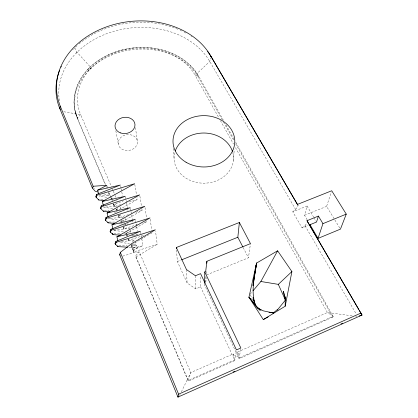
<?xml version="1.0" encoding="UTF-8"?>
<svg xmlns="http://www.w3.org/2000/svg" width="418" height="418" viewBox="0 0 418 418"><rect width="100%" height="100%" fill="white"/><g stroke="black" fill="none" stroke-linecap="round" stroke-linejoin="round"><path stroke-width="0.31" stroke-dasharray="2.09 1.57" d="M204.642 283.953L204.627 285.217L239.101 358.712L332.911 317.058M205.551 282.317L205.64 275.985M206.67 273.612L206.722 270.368M233.416 160.455L234.232 149.492M205.802 282.364L206.367 277.395M206.649 274.908L248.449 257.781L250.46 243.626M188.241 380.573L190.786 372.574L139.241 251.855L135.61 255.821L135.84 256.986L188.278 381.174L234.89 360.577L235.02 359.705L233.103 353.978L190.786 372.574L188.084 378.107M240.653 349.234L239.65 355.368L235.381 357.249L236.363 350.55M239.101 358.712L239.248 357.834L237.335 352.113L327.409 312.523L352.86 315.898M307.157 219.8L304.518 215.296L307.073 206.037L292.746 211.78L302.057 227.935L308.092 225.48M339.777 228.024L326.604 206.387L331.354 191.888M211.309 57.062L209.747 61.441L195.159 75.313A61.493 48.645 -6 0 0 116.92 52.234A61.493 48.645 -6 0 0 80.637 114.6L77.361 117.949L77.743 119.407L105.137 184.281M333.151 316.551L235.721 142.266M179.531 395.627L179.714 395.245M179.902 394.864L180.085 394.482M181.381 391.833L188.016 378.243M292.746 211.78L295.646 209.538L298.123 205.666L297.464 204.407M302.057 227.935L305.025 225.704L307.611 221.906M250.11 294.209L252.179 291.764M117.5 208.441L116.293 210.102M128.812 228.954L129.251 228.458L129.402 228.808M223.431 120.342L198.707 76.238C178.031 42.296 127.166 39.553 96.783 61.618C80.146 73.15 69.252 94.802 76.118 114.846M132.401 242.022L134.199 240.042L134.544 240.857M88.329 70.794L89.086 70.01L88.752 68.474L91.26 67.982L77.053 52.24L74.712 47.83M90.544 68.724L91.26 67.982M87.994 69.257L88.752 68.474M76.128 53.175L77.053 52.24M74.174 48.363L74.472 48.065M115.964 201.068L116.418 200.64M122.866 225.663L123.331 225.239M133.708 251.944L132.642 248.794L136.482 245.387L137.475 247.717L133.473 250.763L133.708 251.944L157.231 244.337L155.527 231.06M120.677 204.627L114.532 206.529L114.239 205.243L117.306 202.73M128.483 214.643L119.187 217.553L118.911 216.294L120.823 214.753M137.323 224.555L123.932 228.792L123.665 227.559L124.637 226.791M132.219 236.175L132.344 235.7M123.937 222.851L124.439 222.507M127.521 235.135L127.015 235.48L126.868 235.135M141.801 238.803L142.982 245.737L132.177 248.313L131.936 247.127L136.059 244.399L135.244 242.487M135.84 256.986L157.231 244.337M131.419 244.87L152.095 232.795M125.98 233.641L147.058 221.472L144.017 222.439M122.328 221.66L142.12 210.374L141.921 209.131M119.308 209.611L137.271 199.485L136.958 197.589M235.02 359.705L188.231 380.37L135.61 255.821M239.248 357.834L333.271 316.301L327.409 312.523L235.01 146.791M132.877 249.98L142.982 245.737M134.444 235.637L137.982 234.169L131.048 235.804M176.516 250.063L177.363 261.537L187.097 282.918L195.692 288.906L200.614 286.873L200.583 275.535M120.724 214.758L118.404 215.698L119.187 217.553M304.518 215.296L326.604 206.387M114.532 206.529L113.764 204.71L123.545 200.786M177.363 261.537L180.989 260.085M128.368 239.289L128.775 240.256L143.505 235.543M135.923 212.313L142.12 210.374M122.709 256.15L133.405 252.801L139.241 251.855M129.282 201.957L137.271 199.485M123.707 225.009L128.08 223.991M121.408 241.74L134.199 240.042M119.485 241.98L120.128 241.897M113.936 230.182L129.251 228.458M117.432 219.962L108.487 218.598L123.686 217.182M112.677 208.645L103.774 207.182L117.495 206.158M108.628 192.917L109.223 195.452L99.155 195.985L108.022 197.552M118.822 245.721L127.171 245.565M131.853 245.476L136.482 245.387M113.889 233.746L119.851 233.73M124.554 233.719L125.719 233.714M109.056 222.01L114.997 222.089M104.322 210.51L106.7 210.578M107.886 210.615L109.067 210.646M100.863 199.292L104.406 199.443M129.063 247.252L137.475 247.717M126.497 235.564L127.699 235.647M131.278 235.898L132.464 235.982M119.208 223.782L121.612 223.98M125.186 224.283L126.372 224.382M114.422 212.391L115.624 212.511M120.473 242.424L129.449 243.563M132.767 243.981L136.059 244.399M355.765 316.28L356.737 316.41M113.952 230.344L124.068 231.755M127.197 232.194L129.528 232.518M121.837 220.631L124.021 220.965M115.974 209.188L118.153 209.549M63.729 111.742L80.637 114.6L111.407 186.668M258.805 310.522L261.992 311.06M111.298 198.132L112.39 198.32M222.245 119.804L198.717 77.764L198.707 76.238L195.159 75.313L219.136 118.32M104.014 193.884L109.223 195.452M237.335 352.113L239.65 355.368M233.103 353.978L235.381 357.249M307.073 206.037L313.605 217.073M313.934 217.626L316.217 221.488M297.475 204.548L298.123 205.666M295.646 209.538L209.747 61.441A79.091 62.078 -5.9 0 0 115.211 30.932A79.091 62.078 -5.9 0 0 59.727 102.488M305.025 225.704L356.251 314.017M225.971 124.883L234.205 139.565M223.473 122.004L234.101 140.986M235.663 143.776L332.785 317.304M220.401 120.593L233.479 144.043M243.145 247.519L248.449 257.781M200.614 286.873L234.89 360.577M112.364 188.91L113.085 190.592M113.325 191.157L115.013 195.107M115.253 195.676L115.985 197.38M120.086 206.999L120.964 209.052M124.961 218.41L125.86 220.505M127.197 223.64L127.433 224.205M130.071 230.375L130.996 232.549M250.366 294.805L252.624 300.129M105.514 184.589L77.361 117.949L75.12 111.057M108.784 192.337L110.436 196.241M110.911 197.369L111.867 199.626M112.102 200.191L112.818 201.878M113.612 203.765L114.239 205.243M116.915 211.571L117.15 212.125M118.466 215.249L118.911 216.294M121.157 221.618L120.922 221.059L121.194 222.308M121.795 223.118L122.03 223.682M126.006 233.087L126.231 233.625M131.111 245.173L131.936 247.127M132.642 248.794L133.473 250.763M106.057 186.465L106.527 187.567M108.623 192.536L110.504 196.993M110.739 197.547L111.214 198.675M116.659 211.56L116.888 212.109M123.284 227.256L123.932 228.792M126.602 235.115L126.957 235.956M131.027 245.585L132.177 248.313M93.757 187.677L94.249 188.863M75.924 114.114L77.361 117.949A65.171 51.665 -6 0 1 115.849 51.842A65.171 51.665 -6 0 1 198.702 76.238M106.992 185.947L107.734 189.114M111.872 197.761L112.301 199.626M113.299 203.984L113.868 206.471M113.571 203.853L113.764 204.71M116.7 209.172L117.108 211.001M118.064 215.27L118.607 217.71M121.507 220.255L122.197 223.442M123.028 227.261L123.441 229.174M126.675 232.774L127.067 234.644M127.981 239.002L128.373 240.867M128.519 239.049L128.775 240.256M131.68 244.295L133.405 252.801M120.64 186.297L121.016 188.184M121.142 188.816L121.648 191.334M121.774 191.966L122.537 195.744M125.384 196.857L126.466 202.422M126.586 203.038L127.668 208.608M127.788 209.225L128.023 210.463M115.817 130.792L118.477 144.868M130.364 208.3L130.834 210.824M130.954 211.456L132.605 220.296M132.72 220.929L132.955 222.193M135.547 220.568L136.54 226.133M136.655 226.749L137.428 231.076M140.62 231.865L141.692 238.171M134.774 184.328L136.545 195.065M139.884 196.115L141.535 206.654M144.994 207.542L146.493 217.673M135.437 127.626L137.444 141.77A9.656 7.952 -8.5 0 1 123.383 149.858A9.656 7.952 -8.5 0 1 122.667 136.08A9.656 7.952 -8.5 0 1 137.444 141.77M150.214 219.21L151.739 230.203M173.397 148.364L174.097 159.336M186.47 269.563L187.097 282.918M195.441 275.744L195.692 288.906M77.743 119.407A64.973 51.581 -6 0 1 116.105 53.399A64.973 51.581 -6 0 1 198.712 77.764M72.69 49.904A81.39 63.651 -5.9 0 1 73.312 49.251M75.47 47.098A81.39 63.651 -5.9 0 1 77.241 45.452M79.08 43.853A81.39 63.651 -5.9 0 1 178.392 29.495M180.09 30.237A81.39 63.651 -5.9 0 1 181.762 31.01M184.192 32.217A81.39 63.651 -5.9 0 1 185.77 33.053M191.068 36.23A81.39 63.651 -5.9 0 1 191.799 36.716M232.748 152.398A29.741 25.085 0.3 0 1 203.738 183.189A29.741 25.085 0.3 0 1 174.881 152.209"/><path stroke-width="0.63" d="M204.648 283.32L204.768 271.93L205.698 271.554L206.873 261.292L250.46 243.626L239.368 222.491L176.328 247.508L176.422 248.783M206.842 263.236L206.873 261.292M285.29 303.766L285.217 306.206L263.283 319.613L248.961 297.182L256.595 263.053L277.615 250.805L291.9 271.569L285.217 306.206L285.228 296.728L285.285 297.856M242.848 246.944L237.842 237.252L239.368 222.491M255.137 270.049L255.403 268.774M255.67 267.504L256.595 263.053C254.619 277.144 250.345 292.025 255.753 305.913M309.79 224.309L318.03 238.396L340.451 229.132L346.261 214.12L331.725 190.754L297.464 204.407L210.379 55.354A80.611 62.919 -5.9 0 0 75.23 46.048L74.279 46.988A80.611 62.919 -5.9 0 0 60.249 106.125L59.753 108.419L92.362 188.074L95.22 191.235L97.875 192.034M127.851 247.184L117.98 246.636L115.368 244.264L116.194 242.304L155.365 229.796L131.56 243.689L120.332 252.378L178.585 394.184L177.943 397.1L362.03 315.057L306.99 220.709L318.417 216.075L322.936 223.651L318.03 238.396M178.204 396.891L177.943 397.1L119.652 254.724L120.332 252.378M103.711 200.556L98.826 200.013L96.15 197.322L95.868 196.632L96.542 194.469L120.384 185.038L97.64 190.174L98.549 193.659M318.417 216.075L316.546 222.042L309.299 224.988M109.594 211.921L103.471 211.32L100.806 208.702L100.519 207.997L101.224 205.86L125.264 196.241L102.311 201.476L103.335 205.468M96.15 197.322L96.866 195.253L96.542 194.469M114.354 223.369L108.21 222.851L105.561 220.312L105.268 219.596L105.994 217.485L130.244 207.668L107.081 213.008L108.016 216.738M120.441 235.141L113.043 234.623L110.415 232.162L110.117 231.431L110.869 229.346L135.327 219.33L111.946 224.779L112.991 229.033M100.806 208.702L101.548 206.659L101.224 205.86M105.561 220.312L106.329 218.295L105.994 217.485M115.368 244.264L115.06 243.516L115.843 241.458L140.511 231.238L116.915 236.792L117.913 240.951M110.415 232.162L111.209 230.177L110.869 229.346M92.362 188.074L93.167 186.25L60.249 106.125M253.01 290.787L260.869 281.492L277.615 250.805M277.202 310.187L285.41 300.103L278.32 284.365L260.869 281.492M278.32 284.365L291.9 271.569M273.247 312.983L277.291 309.66M178.272 396.844L178.742 396.473M263.283 319.613L268.194 316.875M116.915 236.792L150.031 217.914L111.209 230.177M111.946 224.779L144.806 206.278L106.329 218.295M107.081 213.008L139.69 194.877L101.548 206.659M102.311 201.476L134.669 183.701L96.866 195.253M97.64 190.174L106.841 185.31L93.167 186.25M178.585 394.184L360.948 313.066M233.171 372.025L234.864 371.273M341.067 323.955L342.75 323.208M322.936 223.651L346.261 214.12M181.595 259.839L237.842 237.252M359.287 315.998L359.861 315.804M360.097 315.721L362.03 315.057L359.224 310.255M269.004 312.246L273.466 312.998L263.46 310.887L259.207 308.965L261.051 310.046L257.023 306.932L248.961 297.182L249.948 298.813M119.652 254.724L120.238 255.142M115.06 243.516L115.546 243.934M110.117 231.431L110.603 231.87M112.369 233.463L112.688 233.746M105.268 219.596L105.597 219.899M100.519 207.997L101.015 208.467M95.868 196.632L96.359 197.113M254.781 304.847L258.585 309.184L248.961 297.182M60.532 109.307L59.753 108.419A81.39 63.651 -5.9 0 1 59.622 70.276M210.379 55.354L297.475 204.548M318.14 239.922L306.99 220.709M318.443 240.444L323.987 249.938M324.3 250.471L352.829 299.298M353.126 299.816L358.665 309.299M204.768 271.93L240.857 348.011L236.452 349.939L200.577 273.644L195.441 275.744L186.47 269.563L176.328 247.508M98.617 199.496L98.826 200.013M103.256 210.792L103.471 211.32M107.922 222.157L108.21 222.851M112.729 233.855L113.043 234.623M115.843 241.458L116.194 242.304M117.704 245.967L117.98 246.636M254.337 302.465L255.32 305.438M255.44 305.359L253.083 297.491L254.144 301.869M285.269 299.476L283.467 291.33L284.412 296.425M60.944 67.157A81.39 63.651 -5.9 0 1 61.305 66.389M207.615 51.529A81.39 63.651 -5.9 0 1 211.304 57.062M175.262 151.002A29.741 25.085 0.3 0 1 203.937 133.018A29.741 25.085 0.3 0 1 232.413 151.311M253.972 278.257L252.994 285.599L256.595 263.053L253.972 278.257M186.067 162.252A30.901 25.665 0.2 0 0 234.665 143.693A30.901 25.665 0.2 0 0 190.948 117.991A30.901 25.665 0.2 0 0 186.067 162.252M120.368 132.872A10.027 8.13 -8.2 0 0 134.988 124.601A10.027 8.13 -8.2 0 0 119.658 118.79A10.027 8.13 -8.2 0 0 120.368 132.872"/></g></svg>
